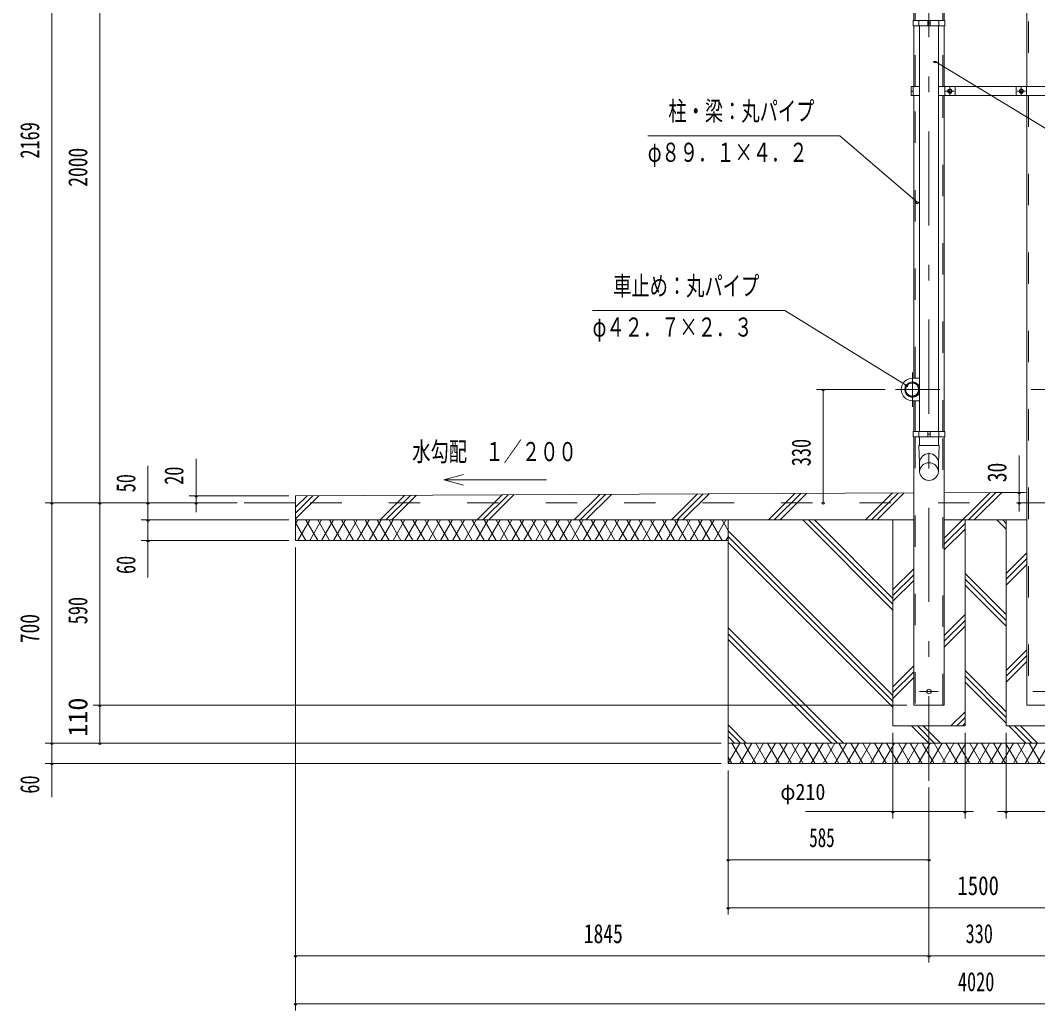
# Model space of a CAD drawing. Units: millimetres, scale not verified. Extents: x -32711 to 32716, y -14700 to 14700.
# Drawn here: x 12700 to 23071, y -3647 to 6454 of the extents above; entities that cross this region are included whole.
import ezdxf
from ezdxf.enums import TextEntityAlignment as Align

# ---------------------------------------------------------------- set-up
doc = ezdxf.new("R2010")
doc.units = ezdxf.units.MM
doc.header["$LTSCALE"] = 80
doc.linetypes.add('USER2', pattern=[10, 4, -6])
doc.linetypes.add('USER3', pattern=[24, 12, -5, 2, -5])
for name, color, linetype, lineweight in [('0-6_2-02BOLD', 7, 'Continuous', 18), ('0-7_2-12HIDDEN', 3, 'USER2', 18), ('0-8_2-22CENTER', 3, 'USER3', 18), ('0-A_2-52DIM', 3, 'Continuous', 18), ('0-B_2-62HATCH', 2, 'Continuous', 18)]:
    doc.layers.add(name, color=color, linetype=linetype, lineweight=lineweight)
doc.styles.add('ＭＳ ゴシック', font='')
doc.styles.get('ＭＳ ゴシック').set_extended_font_data('MS Gothic')

msp = doc.modelspace()

# ---------------------------------------------------------------- linework, layer by layer
at = {"layer": '0-6_2-02BOLD'}
for p, q in [((21807.45, 6453.9), (21807.45, 7241.41)), ((22962.46, 7241.41), (22962.46, 5778.4)), ((22119.3, 6543.06), (22119.3, 6453.9)), ((21861.52, 6453.9), (21861.52, 6397.9)), ((21952.71, 6453.9), (21952.71, 6397.9)), ((21974.06, 6397.9), (21974.06, 6453.9)), ((22065.2, 6397.9), (22065.2, 6453.9)), ((21807.45, 5778.4), (21807.45, 6397.9)), ((21867.13, 6397.9), (21867.13, 2260.9)), ((21974.06, 6425.9), (21952.71, 6425.9)), ((22059.65, 2260.9), (22059.65, 6397.9)), ((22119.3, 6397.9), (22119.3, 5778.4)), ((21801.86, 5732.91), (21780.52, 5732.91)), ((21801.86, 5687.41), (21801.86, 5778.4)), ((22124.91, 5778.4), (22124.91, 5687.41)), ((22229.91, 5687.41), (22229.91, 5778.4)), ((22851.85, 5778.4), (22851.85, 5687.41)), ((22956.85, 5778.4), (22956.85, 5687.41)), ((21807.45, 2803.4), (21807.45, 5687.41)), ((22119.3, 5687.41), (22119.3, 2260.9)), ((22962.47, 5687.41), (22962.47, -532.1)), ((21867.13, 2803.4), (21795.39, 2803.4)), ((21795.39, 2572.4), (21867.13, 2572.4)), ((21807.46, 2260.9), (21807.46, 2572.4)), ((21807.46, 2204.9), (21807.46, -532.1)), ((21861.52, 2260.9), (21861.52, 2204.9)), ((21867.11, 2204.9), (21867.11, 2115.78)), ((21952.71, 2260.9), (21952.71, 2204.9)), ((21952.71, 2232.9), (21974.06, 2232.9)), ((21974.06, 2204.9), (21974.06, 2260.9)), ((22059.6, 2204.9), (22059.6, 2115.78)), ((22065.2, 2204.9), (22065.2, 2260.9)), ((22119.31, -532.1), (22119.31, 2204.9)), ((21807.46, 1634.25), (15505.88, 1602.9)), ((15505.88, 1532.9), (14980.88, 1532.9)), ((21807.45, 1357.9), (15505.88, 1357.9)), ((19915.89, 1357.9), (19915.89, -1127.1)), ((22962.46, 1357.9), (22119.3, 1357.9)), ((21807.45, -532.1), (22119.3, -532.1)), ((22962.46, -532.1), (23274.32, -532.1)), ((19915.89, -917.1), (25165.88, -917.1))]:
    msp.add_line(p, q, dxfattribs=at)
for points in [[(21801.86, 6397.9), (22124.91, 6397.9), (22124.91, 6453.9), (21801.86, 6453.9)], [(22159.48, 5722.81), (22176.97, 5712.69), (22194.48, 5722.81), (22194.48, 5743.01), (22176.97, 5753.12), (22159.48, 5743.01)], [(22887.29, 5722.81), (22904.78, 5712.69), (22922.3, 5722.81), (22922.3, 5743.01), (22904.78, 5753.12), (22887.29, 5743.01)], [(22124.91, 2204.9), (21801.86, 2204.9), (21801.86, 2260.9), (22124.91, 2260.9)]]:
    msp.add_lwpolyline(points, close=True, dxfattribs=at)
for points in [[(21867.12, 5778.4), (21780.52, 5778.4), (21780.52, 5687.41), (21867.12, 5687.41)], [(22059.65, 5778.4), (23301.24, 5778.4), (23301.24, 5687.41), (22059.65, 5687.41)], [(21860.11, 2115.79), (21867.13, 1941.96), (21867.13, 1851.51)], [(22059.62, 1851.51), (22059.62, 1941.96), (22066.62, 2115.79), (21860.11, 2115.79)], [(15505.88, 1602.9), (15505.88, 1147.9), (19915.89, 1147.9)], [(22119.31, 1635.81), (22540.88, 1637.9), (22962.46, 1635.81)], [(19915.89, -1127.1), (25165.88, -1127.1), (25165.88, 1357.9)], [(22330.88, 1357.9), (22330.88, -742.1), (21595.89, -742.1), (21595.89, 1357.9)], [(23485.88, 1357.9), (23485.88, -742.1), (22750.89, -742.1), (22750.89, 1357.9)]]:
    msp.add_lwpolyline(points, dxfattribs=at)
for centre, radius in [((22176.97, 5732.91), 21.88), ((22176.97, 5732.91), 17.15), ((22904.78, 5732.91), 21.88), ((22904.78, 5732.91), 17.15), ((21791.36, 2687.9), 74.72), ((21791.36, 2687.9), 66.67), ((21963.38, -392.1), 22.75)]:
    msp.add_circle(centre, radius, dxfattribs=at)
for centre, radius, start, end in [((21795.39, 2687.9), 115.5, 90, 270), ((21795.39, 2687.9), 78.75, 24.35744, 335.64256), ((21963.38, 1938.53), 96.43, 3.55867, 176.44133), ((21963.38, 1845.52), 96.43, 3.55867, 176.44133), ((21963.38, 1857.5), 96.44, 183.56303, 356.43697)]:
    msp.add_arc(centre, radius, start, end, dxfattribs=at)
at = {"layer": '0-7_2-12HIDDEN'}
for p, q in [((21822.15, 6453.9), (21822.15, 7241.41)), ((22977.16, 7241.41), (22977.16, 5778.4)), ((22104.6, 6453.9), (22104.6, 6537.72)), ((21822.15, 5778.4), (21822.15, 6397.9)), ((22104.6, 5778.4), (22104.6, 6397.9)), ((21822.15, 2803.4), (21822.15, 5687.41)), ((22104.6, 2260.9), (22104.6, 5687.41)), ((22977.17, 5687.41), (22977.17, -532.1)), ((21822.16, 2572.4), (21822.16, 2260.9)), ((21822.16, 2204.9), (21822.16, -532.1)), ((22104.61, -532.1), (22104.61, 2204.9)), ((29575.88, 1532.9), (15505.88, 1532.9))]:
    msp.add_line(p, q, dxfattribs=at)
at = {"layer": '0-8_2-22CENTER'}
for p, q in [((21963.38, 7241.41), (21963.38, -1302.1)), ((22133.22, 5732.91), (22220.73, 5732.91)), ((22176.97, 5776.65), (22176.97, 5689.16)), ((22948.54, 5732.91), (22861.03, 5732.91)), ((22904.78, 5776.65), (22904.78, 5689.16)), ((21795.39, 2512.9), (21795.39, 2862.9)), ((21620.39, 2687.9), (22075.38, 2687.9)), ((23006.39, 2687.9), (23461.38, 2687.9)), ((21868.18, -392.1), (22058.59, -392.1)), ((23213.59, -392.1), (23023.18, -392.1))]:
    msp.add_line(p, q, dxfattribs=at)
at = {"layer": '0-A_2-52DIM'}
for p, q in [((13020.89, 9124.4), (13020.89, -1470.1)), ((13510.89, -917.1), (13510.89, 9124.4)), ((22038.84, 6033), (22010.84, 6033)), ((21856.94, 4597.82), (21828.94, 4597.82)), ((18533.38, 3492.9), (20493.38, 3492.9)), ((20493.38, 3492.9), (21735.05, 2728.79)), ((21749.05, 2728.79), (21721.05, 2728.79)), ((21515.38, 2687.9), (20815.39, 2687.9)), ((20899.38, 2687.9), (20871.38, 2687.9)), ((20885.38, 2687.9), (20885.38, 1532.9)), ((14490.88, 1438.97), (14490.88, 1980.9)), ((22881.83, 1445.03), (22881.83, 2015.9)), ((14000.89, 1910.9), (14000.89, 769.9)), ((17015.46, 1767.69), (18065.46, 1767.69)), ((15435.88, 1602.9), (14420.88, 1602.9)), ((14504.88, 1602.9), (14476.88, 1602.9)), ((22937.56, 1637.9), (22630.61, 1637.9)), ((22895.83, 1637.9), (22867.83, 1637.9)), ((12950.88, 1532.9), (14910.88, 1532.9)), ((13034.89, 1532.9), (13006.89, 1532.9)), ((13524.89, 1532.9), (13496.89, 1532.9)), ((14014.89, 1532.9), (13986.89, 1532.9)), ((14504.88, 1532.9), (14476.88, 1532.9)), ((20899.39, 1532.9), (20871.39, 1532.9)), ((22895.83, 1532.9), (22867.83, 1532.9)), ((15435.88, 1357.9), (13930.88, 1357.9)), ((14014.89, 1357.9), (13986.89, 1357.9)), ((13930.88, 1147.9), (15435.88, 1147.9)), ((14014.89, 1147.9), (13986.89, 1147.9)), ((15505.88, 1077.9), (15505.88, -3647.09)), ((21737.46, -532.1), (13440.89, -532.1)), ((13524.89, -532.1), (13496.89, -532.1)), ((21595.88, -1687.1), (21595.88, -812.1)), ((22330.88, -1687.1), (22330.88, -812.1)), ((22750.88, -812.1), (22750.88, -1687.1)), ((12950.88, -917.1), (19845.88, -917.1)), ((13034.9, -917.1), (13006.9, -917.1)), ((13524.89, -917.1), (13496.89, -917.1)), ((19845.88, -1127.1), (12950.88, -1127.1)), ((13034.9, -1127.1), (13006.9, -1127.1)), ((19915.89, -2667.1), (19915.89, -1197.1)), ((21963.38, -1372.1), (21963.38, -3157.09)), ((20703.38, -1617.1), (22418.38, -1617.1)), ((21609.88, -1617.1), (21581.88, -1617.1)), ((22344.88, -1617.1), (22316.88, -1617.1)), ((22663.39, -1617.1), (24378.38, -1617.1)), ((22764.88, -1617.1), (22736.88, -1617.1)), ((19929.89, -2107.1), (19901.89, -2107.1)), ((19915.89, -2107.1), (21963.38, -2107.1)), ((21977.38, -2107.1), (21949.38, -2107.1)), ((19929.89, -2597.1), (19901.89, -2597.1)), ((25165.88, -2597.1), (19915.89, -2597.1)), ((15519.88, -3087.09), (15491.88, -3087.09)), ((29575.88, -3087.09), (15505.88, -3087.09)), ((21977.38, -3087.09), (21949.38, -3087.09)), ((15519.88, -3577.09), (15491.88, -3577.09)), ((15505.88, -3577.09), (29575.88, -3577.09))]:
    msp.add_line(p, q, dxfattribs=at)
for points in [[(26656.24, 4926.09), (23856.24, 4926.09), (22024.84, 6033)], [(21842.94, 4597.82), (21055.98, 5275.48), (19095.98, 5275.48)], [(17218.3, 1822.04), (17015.46, 1767.69), (17218.3, 1713.33)]]:
    msp.add_lwpolyline(points, dxfattribs=at)
for centre in [(22024.84, 6033), (21842.94, 4597.82), (21735.05, 2728.79), (20885.38, 2687.9), (14490.88, 1602.9), (22881.83, 1637.9), (13020.89, 1532.9), (13510.89, 1532.9), (14000.89, 1532.9), (14490.88, 1532.9), (20885.39, 1532.9), (22881.83, 1532.9), (14000.89, 1357.9), (14000.89, 1147.9), (13510.89, -532.1), (13020.9, -917.1), (13510.89, -917.1), (13020.9, -1127.1), (21595.88, -1617.1), (22330.88, -1617.1), (22750.88, -1617.1), (19915.89, -2107.1), (21963.38, -2107.1), (19915.89, -2597.1), (15505.88, -3087.09), (21963.38, -3087.09), (15505.88, -3577.09)]:
    msp.add_arc(centre, 14, 180, 0, dxfattribs=at)
at = {"layer": '0-B_2-62HATCH'}
for p, q in [((15505.88, 1368.15), (15741.81, 1604.08)), ((15682.12, 1603.78), (15505.88, 1427.54)), ((15505.88, 1486.94), (15622.42, 1603.48)), ((16366.79, 1357.9), (16617.33, 1608.43)), ((16677.02, 1608.73), (16426.19, 1357.9)), ((16736.71, 1609.03), (16485.58, 1357.9)), ((17356.75, 1357.9), (17612.22, 1613.38)), ((17671.91, 1613.68), (17416.14, 1357.9)), ((17475.54, 1357.9), (17731.6, 1613.98)), ((18607.12, 1618.33), (18346.69, 1357.9)), ((18666.81, 1618.63), (18406.09, 1357.9)), ((18465.48, 1357.9), (18726.51, 1618.93)), ((19602.02, 1623.28), (19336.64, 1357.9)), ((19396.04, 1357.9), (19661.72, 1623.58)), ((19455.44, 1357.9), (19721.41, 1623.88)), ((20326.59, 1357.9), (20596.92, 1628.23)), ((20656.62, 1628.53), (20385.99, 1357.9)), ((20445.38, 1357.9), (20716.3, 1628.83)), ((21316.54, 1357.9), (21591.82, 1633.18)), ((21651.51, 1633.48), (21375.94, 1357.9)), ((21435.34, 1357.9), (21711.21, 1633.77)), ((22119.3, 1170.71), (22586.26, 1637.68)), ((22645.37, 1637.38), (22365.89, 1357.9)), ((22425.28, 1357.9), (22704.47, 1637.09)), ((15505.88, 1317.94), (15528.95, 1357.9)), ((15650.19, 1357.9), (15528.95, 1147.9)), ((15609.78, 1357.9), (15731.02, 1147.9)), ((15771.44, 1357.9), (15650.19, 1147.9)), ((15852.27, 1147.9), (15731.02, 1357.9)), ((15771.44, 1147.9), (15892.68, 1357.9)), ((15852.27, 1357.9), (15973.52, 1147.9)), ((16013.93, 1357.9), (15892.68, 1147.9)), ((16094.76, 1147.9), (15973.52, 1357.9)), ((16013.93, 1147.9), (16135.17, 1357.9)), ((16094.76, 1357.9), (16216, 1147.9)), ((16256.41, 1357.9), (16135.17, 1147.9)), ((16337.24, 1147.9), (16216, 1357.9)), ((16256.41, 1147.9), (16377.66, 1357.9)), ((16458.49, 1147.9), (16337.25, 1357.9)), ((16498.9, 1357.9), (16377.66, 1147.9)), ((16458.49, 1357.9), (16579.73, 1147.9)), ((16620.15, 1357.9), (16498.9, 1147.9)), ((16700.98, 1147.9), (16579.73, 1357.9)), ((16620.15, 1147.9), (16741.39, 1357.9)), ((16700.98, 1357.9), (16822.21, 1147.9)), ((16862.63, 1357.9), (16741.4, 1147.9)), ((16943.46, 1147.9), (16822.21, 1357.9)), ((16862.63, 1147.9), (16983.87, 1357.9)), ((16943.46, 1357.9), (17064.71, 1147.9)), ((17105.12, 1357.9), (16983.87, 1147.9)), ((17185.95, 1147.9), (17064.71, 1357.9)), ((17105.12, 1147.9), (17226.37, 1357.9)), ((17185.95, 1357.9), (17307.2, 1147.9)), ((17347.61, 1357.9), (17226.37, 1147.9)), ((17428.44, 1147.9), (17307.2, 1357.9)), ((17347.61, 1147.9), (17468.85, 1357.9)), ((17428.44, 1357.9), (17549.69, 1147.9)), ((17590.09, 1357.9), (17468.85, 1147.9)), ((17670.93, 1147.9), (17549.69, 1357.9)), ((17590.09, 1147.9), (17711.35, 1357.9)), ((17670.93, 1357.9), (17792.17, 1147.9)), ((17832.58, 1357.9), (17711.34, 1147.9)), ((17913.41, 1147.9), (17792.17, 1357.9)), ((17832.58, 1147.9), (17953.83, 1357.9)), ((17913.41, 1357.9), (18034.66, 1147.9)), ((18075.07, 1357.9), (17953.83, 1147.9)), ((18155.9, 1147.9), (18034.66, 1357.9)), ((18075.07, 1147.9), (18196.31, 1357.9)), ((18155.9, 1357.9), (18277.15, 1147.9)), ((18317.56, 1357.9), (18196.31, 1147.9)), ((18398.39, 1147.9), (18277.15, 1357.9)), ((18317.56, 1147.9), (18438.8, 1357.9)), ((18398.39, 1357.9), (18519.63, 1147.9)), ((18560.05, 1357.9), (18438.8, 1147.9)), ((18640.88, 1147.9), (18519.63, 1357.9)), ((18560.05, 1147.9), (18681.29, 1357.9)), ((18640.88, 1357.9), (18762.12, 1147.9)), ((18802.53, 1357.9), (18681.29, 1147.9)), ((18883.36, 1147.9), (18762.12, 1357.9)), ((18802.53, 1147.9), (18923.77, 1357.9)), ((18883.36, 1357.9), (19004.6, 1147.9)), ((19045.02, 1357.9), (18923.77, 1147.9)), ((19125.85, 1147.9), (19004.6, 1357.9)), ((19045.02, 1147.9), (19166.26, 1357.9)), ((19125.85, 1357.9), (19247.09, 1147.9)), ((19287.51, 1357.9), (19166.26, 1147.9)), ((19368.34, 1147.9), (19247.1, 1357.9)), ((19287.51, 1147.9), (19408.76, 1357.9)), ((19489.58, 1147.9), (19368.34, 1357.9)), ((19529.99, 1357.9), (19408.76, 1147.9)), ((19489.58, 1357.9), (19610.82, 1147.9)), ((19651.24, 1357.9), (19529.99, 1147.9)), ((19732.07, 1147.9), (19610.82, 1357.9)), ((19651.24, 1147.9), (19772.48, 1357.9)), ((19732.07, 1357.9), (19853.31, 1147.9)), ((19893.73, 1357.9), (19772.48, 1147.9)), ((19915.89, 1249.53), (19853.31, 1357.9)), ((20676.59, 1357.9), (21595.89, 438.61)), ((20735.98, 1357.9), (21595.89, 498)), ((21595.89, 557.4), (20795.38, 1357.9)), ((22750.89, 1263.5), (22656.49, 1357.9)), ((22715.88, 1357.9), (22750.89, 1322.9)), ((15609.78, 1147.9), (15505.88, 1327.86)), ((21595.89, -432.55), (19915.89, 1247.45)), ((22330.88, 1322.9), (22119.3, 1111.32)), ((22119.3, 1051.92), (22330.88, 1263.5)), ((19893.73, 1147.9), (19915.89, 1186.28)), ((19915.89, 1188.05), (21595.89, -491.95)), ((21595.89, -551.34), (19915.89, 1128.66)), ((22750.89, 812.35), (22962.46, 1023.93)), ((22962.46, 964.53), (22750.89, 752.95)), ((21595.89, 647.29), (21807.45, 858.86)), ((22750.89, 693.55), (22962.46, 905.13)), ((21807.45, 799.47), (21595.89, 587.9)), ((21595.89, 528.5), (21807.45, 740.07)), ((22330.88, 812.35), (22750.89, 392.35)), ((22750.89, 332.95), (22330.88, 752.95)), ((22330.88, 693.56), (22750.89, 273.55)), ((22119.3, 180.76), (22330.88, 392.35)), ((22330.88, 332.95), (22119.3, 121.37)), ((19915.89, 257.5), (21090.48, -917.1)), ((22119.3, 61.97), (22330.88, 273.55)), ((21031.08, -917.1), (19915.89, 198.1)), ((19915.89, 138.71), (20971.68, -917.1)), ((22962.46, 33.98), (22750.89, -177.6)), ((22750.89, -237), (22962.46, -25.42)), ((22962.46, -84.82), (22750.89, -296.39)), ((21595.89, -342.65), (21807.45, -131.08)), ((21807.45, -190.48), (21595.89, -402.05)), ((22750.89, -597.6), (22330.88, -177.6)), ((21595.89, -461.45), (21807.45, -249.88)), ((22330.88, -237), (22750.89, -657)), ((22750.89, -716.4), (22330.88, -296.39)), ((22330.88, -597.6), (22186.39, -742.1)), ((22245.79, -742.1), (22330.88, -657)), ((22330.88, -716.4), (22305.18, -742.1)), ((20100.53, -917.1), (19915.89, -732.45)), ((19915.89, -791.85), (20041.13, -917.1)), ((21961.64, -917.1), (21786.64, -742.1)), ((21846.03, -742.1), (22021.03, -917.1)), ((22080.43, -917.1), (21905.43, -742.1)), ((22951.58, -917.1), (22776.58, -742.1)), ((22835.98, -742.1), (23010.98, -917.1)), ((23070.38, -917.1), (22895.38, -742.1)), ((19981.74, -917.1), (19915.89, -851.24)), ((20035.18, -917.1), (19915.89, -1123.72)), ((20075.59, -1127.1), (19954.34, -917.1)), ((20156.42, -917.1), (20035.18, -1127.1)), ((20075.59, -917.1), (20196.83, -1127.1)), ((20156.42, -1127.1), (20277.67, -917.1)), ((20318.08, -1127.1), (20196.84, -917.1)), ((20398.91, -917.1), (20277.67, -1127.1)), ((20318.08, -917.1), (20439.33, -1127.1)), ((20398.91, -1127.1), (20520.15, -917.1)), ((20560.57, -1127.1), (20439.33, -917.1)), ((20641.39, -917.1), (20520.15, -1127.1)), ((20560.57, -917.1), (20681.81, -1127.1)), ((20641.39, -1127.1), (20762.64, -917.1)), ((20803.05, -1127.1), (20681.81, -917.1)), ((20883.88, -917.1), (20762.64, -1127.1)), ((20803.05, -917.1), (20924.3, -1127.1)), ((20883.88, -1127.1), (21005.13, -917.1)), ((21045.54, -1127.1), (20924.3, -917.1)), ((21126.37, -917.1), (21005.13, -1127.1)), ((21045.54, -917.1), (21166.78, -1127.1)), ((21126.37, -1127.1), (21247.61, -917.1)), ((21288.02, -1127.1), (21166.78, -917.1)), ((21368.86, -917.1), (21247.61, -1127.1)), ((21288.02, -917.1), (21409.28, -1127.1)), ((21368.86, -1127.1), (21490.1, -917.1)), ((21530.51, -1127.1), (21409.28, -917.1)), ((21611.35, -917.1), (21490.1, -1127.1)), ((21530.52, -917.1), (21651.76, -1127.1)), ((21611.34, -1127.1), (21732.59, -917.1)), ((21773.01, -1127.1), (21651.76, -917.1)), ((21853.83, -917.1), (21732.59, -1127.1)), ((21773.01, -917.1), (21894.24, -1127.1)), ((21853.82, -1127.1), (21975.07, -917.1)), ((22015.49, -1127.1), (21894.24, -917.1)), ((22096.32, -917.1), (21975.07, -1127.1)), ((22015.49, -917.1), (22136.73, -1127.1)), ((22096.32, -1127.1), (22217.56, -917.1)), ((22257.98, -1127.1), (22136.73, -917.1)), ((22338.81, -917.1), (22217.56, -1127.1)), ((22257.98, -917.1), (22379.22, -1127.1)), ((22338.81, -1127.1), (22460.05, -917.1)), ((22500.46, -1127.1), (22379.22, -917.1)), ((22581.29, -917.1), (22460.05, -1127.1)), ((22500.46, -917.1), (22621.7, -1127.1)), ((22581.29, -1127.1), (22702.53, -917.1)), ((22742.95, -1127.1), (22621.7, -917.1)), ((22823.78, -917.1), (22702.53, -1127.1)), ((22742.95, -917.1), (22864.19, -1127.1)), ((22823.78, -1127.1), (22945.02, -917.1)), ((22864.19, -917.1), (22985.44, -1127.1)), ((22945.02, -1127.1), (23066.27, -917.1)), ((22985.44, -917.1), (23106.68, -1127.1)), ((23066.27, -1127.1), (23187.51, -917.1)), ((19954.34, -1127.1), (19915.89, -1060.47))]:
    msp.add_line(p, q, dxfattribs=at)

# ---------------------------------------------------------------- texts
at = {"layer": '0-A_2-52DIM', "color": 7, "style": 'ＭＳ ゴシック'}
for s, height, width, p in [('柱・梁：丸パイプ', 195, 0.7, (19305.98, 5372.08)), ('φ８９．１×４．２', 195, 0.7, (19095.98, 4952.08)), ('車止め：丸パイプ', 195, 0.7, (18743.38, 3589.51)), ('φ４２．７×２．３', 195, 0.7, (18533.38, 3169.5)), ('水勾配\u3000１／２００', 195, 0.7, (16695.61, 1899.29)), ('φ210', 165.8, 0.9, (20448.17, -1547.1)), ('585', 195, 0.65, (20742.98, -2037.1)), ('1500', 195, 0.8, (22252.45, -2527.1)), ('1845', 195, 0.75, (18444.34, -3017.09)), ('330', 195, 0.7, (22336.84, -3017.09)), ('4020', 195, 0.7, (22258.57, -3507.09))]:
    msp.add_text(s, height=height, dxfattribs=dict(at, width=width)).set_placement(p, align=Align.BOTTOM_LEFT)
for s, width, p in [('2169', 0.7, (12950.89, 5044.12)), ('2000', 0.75, (13440.89, 4756.37)), ('330', 0.7, (20815.39, 1906.37)), ('20', 0.7, (14420.88, 1716.77)), ('30', 0.75, (22811.83, 1742.79)), ('50', 0.7, (13930.88, 1640.19)), ('60', 0.7, (13930.88, 806.59)), ('590', 0.7, (13440.89, 294.04)), ('700', 0.75, (12950.88, 100.61)), ('60', 0.7, (12950.88, -1433.41))]:
    msp.add_text(s, height=195, rotation=90, dxfattribs=dict(at, width=width)).set_placement(p, align=Align.BOTTOM_LEFT)
msp.add_text('110', height=195, rotation=90, dxfattribs=at).set_placement((13440.89, -851.97), align=Align.BOTTOM_LEFT)

doc.saveas('drawing.dxf')
